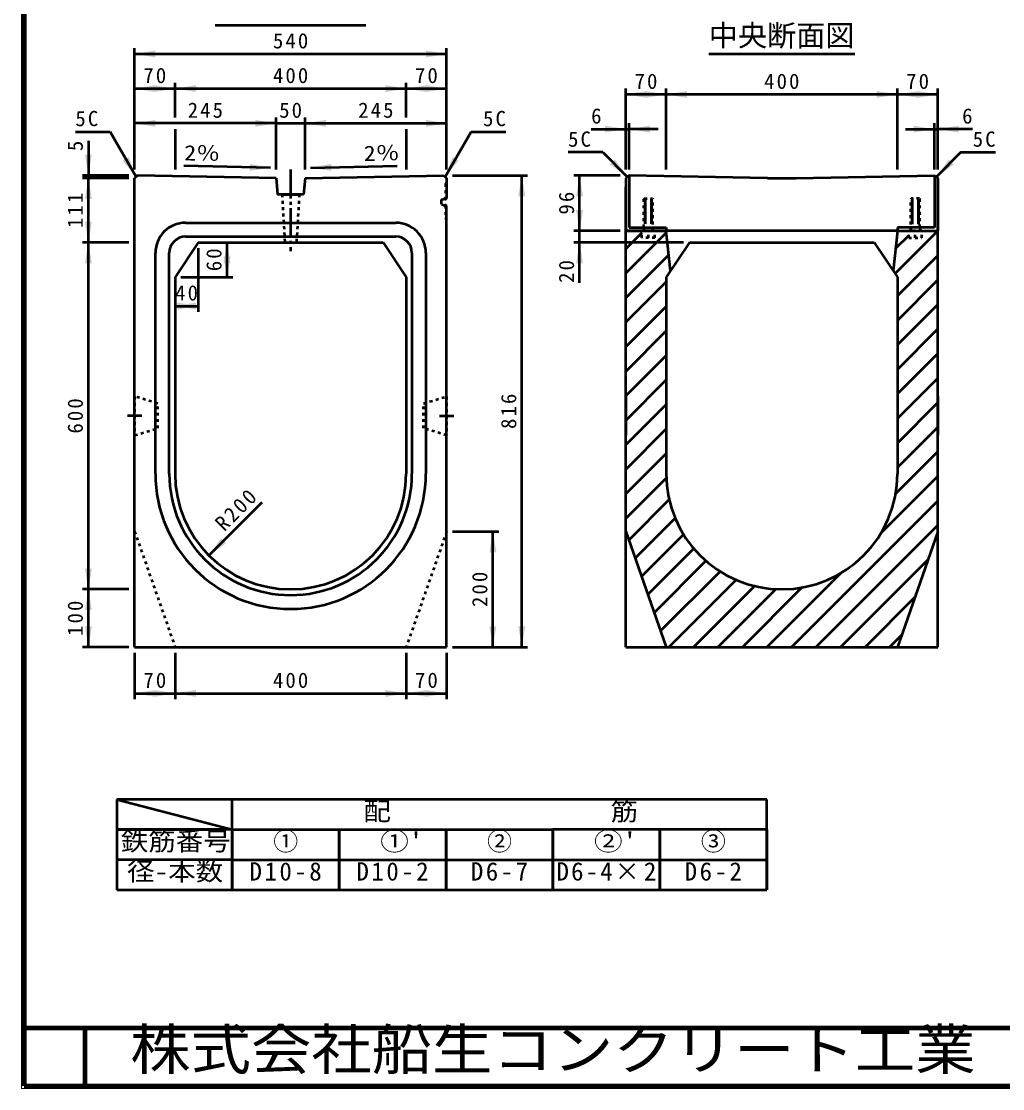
# Model space of a CAD drawing. Units: millimetres, scale not verified. Extents: x 100 to 4105, y 100 to 2870.
# Drawn here: x 100 to 1798, y 100 to 1946 of the extents above; entities that cross this region are included whole.
import ezdxf
from ezdxf.enums import TextEntityAlignment as Align

# ---------------------------------------------------------------- set-up
doc = ezdxf.new("R2010")
doc.units = ezdxf.units.MM
doc.header["$LTSCALE"] = 5
doc.header["$PDMODE"] = 32
doc.header["$PDSIZE"] = 2.5
doc.linetypes.add('USER1', pattern=[2.2, 1, -1.2])
doc.linetypes.add('USER2', pattern=[13.4, 10, -1.2, 1, -1.2])
doc.layers.add('V-nasSTD', color=7, linetype='Continuous', lineweight=50)
doc.styles.add('ＭＳ ゴシック', font='')
doc.styles.get('ＭＳ ゴシック').set_extended_font_data('MS Gothic')

msp = doc.modelspace()

# ---------------------------------------------------------------- hatches: boundary and pattern name
at = {"layer": 'V-nasSTD'}
for points in [[(332, 1895.655), (296, 1889.655), (332, 1883.655)], [(800, 1883.655), (836, 1889.655), (800, 1895.655)], [(332, 1835.655), (296, 1829.655), (332, 1823.655)], [(330, 1823.655), (366, 1829.655), (330, 1835.655)], [(402, 1835.655), (366, 1829.655), (402, 1823.655)], [(730, 1823.655), (766, 1829.655), (730, 1835.655)], [(802, 1835.655), (766, 1829.655), (802, 1823.655)], [(800, 1823.655), (836, 1829.655), (800, 1835.655)], [(1182, 1813.655), (1146, 1819.655), (1182, 1825.655)], [(1180, 1825.655), (1216, 1819.655), (1180, 1813.655)], [(1252, 1813.655), (1216, 1819.655), (1252, 1825.655)], [(1580, 1825.655), (1616, 1819.655), (1580, 1813.655)], [(1652, 1813.655), (1616, 1819.655), (1652, 1825.655)], [(1650, 1825.655), (1686, 1819.655), (1650, 1813.655)], [(332, 1763.655), (296, 1769.655), (332, 1775.655)], [(505, 1775.655), (541, 1769.655), (505, 1763.655)], [(627, 1775.655), (591, 1769.655), (627, 1763.655)], [(800, 1763.655), (836, 1769.655), (800, 1775.655)], [(1110, 1753.655), (1146, 1759.655), (1110, 1765.655)], [(1188, 1753.655), (1152, 1759.655), (1188, 1765.655)], [(1644, 1765.655), (1680, 1759.655), (1644, 1753.655)], [(1722, 1753.655), (1686, 1759.655), (1722, 1765.655)], [(210, 1715.655), (216, 1679.655), (222, 1715.655)], [(285.696, 1711.332), (298.5, 1677.155), (275.304, 1705.332)], [(495.519, 1699.619), (531.386, 1692.87), (495.269, 1687.621)], [(636.481, 1699.619), (600.614, 1692.87), (636.731, 1687.621)], [(846.304, 1711.332), (833.5, 1677.155), (856.696, 1705.332)], [(1127.287, 1706.853), (1148.5, 1677.155), (1118.802, 1698.368)], [(1704.713, 1706.853), (1683.5, 1677.155), (1713.198, 1698.368)], [(222, 1638.655), (216, 1674.655), (210, 1638.655)], [(972, 1643.655), (966, 1679.655), (960, 1643.655)], [(1060, 1643.655), (1066, 1679.655), (1072, 1643.655)], [(1072, 1619.655), (1066, 1583.655), (1060, 1619.655)], [(210, 1599.655), (216, 1563.655), (222, 1599.655)], [(222, 1527.655), (216, 1563.655), (210, 1527.655)], [(462, 1527.655), (456, 1563.655), (450, 1527.655)], [(1060, 1527.655), (1066, 1563.655), (1072, 1527.655)], [(450, 1539.655), (456, 1503.655), (462, 1539.655)], [(402, 1459.655), (366, 1453.655), (402, 1447.655)], [(370, 1447.655), (406, 1453.655), (370, 1459.655)], [(922, 1027.655), (916, 1063.655), (910, 1027.655)], [(445.792, 1051.932), (424.579, 1022.233), (454.277, 1043.446)], [(210, 999.655), (216, 963.655), (222, 999.655)], [(222, 927.655), (216, 963.655), (210, 927.655)], [(210, 899.655), (216, 863.655), (222, 899.655)], [(910, 899.655), (916, 863.655), (922, 899.655)], [(960, 899.655), (966, 863.655), (972, 899.655)], [(332, 789.655), (296, 783.655), (332, 777.655)], [(330, 777.655), (366, 783.655), (330, 789.655)], [(402, 789.655), (366, 783.655), (402, 777.655)], [(730, 777.655), (766, 783.655), (730, 789.655)], [(802, 789.655), (766, 783.655), (802, 777.655)], [(800, 777.655), (836, 783.655), (800, 789.655)]]:
    msp.add_hatch(color=256, dxfattribs=at).paths.add_polyline_path(points)

# ---------------------------------------------------------------- linework, layer by layer
at = {"layer": 'V-nasSTD', "lineweight": 100}
for p, q in [((105, 2865), (105, 105)), ((105, 205), (4100, 205)), ((210, 205), (210, 105)), ((105, 105), (4100, 105))]:
    msp.add_line(p, q, dxfattribs=at)
at = {"layer": 'V-nasSTD'}
for p, q in [((435.597, 1939.655), (696.403, 1939.655)), ((296, 1689.655), (296, 1899.655)), ((296, 1889.655), (836, 1889.655)), ((836, 1689.655), (836, 1899.655)), ((1289.597, 1889.655), (1542.403, 1889.655)), ((296, 1829.655), (366, 1829.655)), ((366, 1779.655), (366, 1839.655)), ((366, 1829.655), (766, 1829.655)), ((766, 1779.655), (766, 1839.655)), ((766, 1829.655), (836, 1829.655)), ((1146, 1689.655), (1146, 1829.655)), ((1216, 1689.655), (1216, 1829.655)), ((1616, 1689.655), (1616, 1829.655)), ((1686, 1689.655), (1686, 1829.655)), ((1216, 1819.655), (1146, 1819.655)), ((1616, 1819.655), (1216, 1819.655)), ((1686, 1819.655), (1616, 1819.655)), ((541, 1689.655), (541, 1779.655)), ((591, 1689.655), (591, 1779.655)), ((193.5, 1755.097), (253.5, 1755.097)), ((253.5, 1755.097), (298.5, 1677.155)), ((541, 1769.655), (296, 1769.655)), ((366, 1759.655), (366, 1689.655)), ((541, 1769.655), (591, 1769.655)), ((591, 1769.655), (836, 1769.655)), ((766, 1759.655), (766, 1689.655)), ((878.5, 1755.097), (833.5, 1677.155)), ((878.5, 1755.097), (938.5, 1755.097)), ((1086, 1759.655), (1146, 1759.655)), ((1146, 1759.655), (1152, 1759.655)), ((1152, 1689.655), (1152, 1769.655)), ((1202, 1759.655), (1152, 1759.655)), ((1630, 1759.655), (1680, 1759.655)), ((1680, 1689.655), (1680, 1769.655)), ((1680, 1759.655), (1686, 1759.655)), ((1746, 1759.655), (1686, 1759.655)), ((216, 1739.655), (216, 1679.655)), ((1106.074, 1719.581), (1046.074, 1719.581)), ((1106.074, 1719.581), (1148.5, 1677.155)), ((1725.926, 1719.581), (1683.5, 1677.155)), ((1725.926, 1719.581), (1785.926, 1719.581)), ((531.386, 1692.87), (381.418, 1695.994)), ((600.614, 1692.87), (750.582, 1695.994)), ((286, 1679.655), (206, 1679.655)), ((286, 1674.655), (206, 1674.655)), ((216, 1674.655), (216, 1679.655)), ((216, 1563.655), (216, 1674.655)), ((301, 1679.655), (296, 1674.655)), ((296, 863.655), (296, 1674.655)), ((541, 1674.655), (301, 1679.655)), ((541, 1674.655), (543.5, 1646.655)), ((591, 1674.655), (588.5, 1646.655)), ((591, 1674.655), (831, 1679.655)), ((831, 1679.655), (836, 1674.655)), ((836, 1674.655), (836, 1639.67)), ((846, 1679.655), (976, 1679.655)), ((966, 863.655), (966, 1679.655)), ((1136, 1679.655), (1056, 1679.655)), ((1066, 1583.655), (1066, 1679.655)), ((1151, 1679.655), (1146, 1674.655)), ((1146, 1674.655), (1146, 1583.655)), ((1151, 1679.655), (1152, 1679.655)), ((1152, 1679.655), (1152, 1589.655)), ((1391, 1674.655), (1152, 1679.655)), ((1391, 1674.655), (1441, 1674.655)), ((1441, 1674.655), (1680, 1679.655)), ((1680, 1679.655), (1680, 1589.655)), ((1680, 1679.655), (1681, 1679.655)), ((1681, 1679.655), (1686, 1674.655)), ((1686, 1583.655), (1686, 1674.655)), ((1686, 1674.155), (1686, 1583.655)), ((588.5, 1646.655), (543.5, 1646.655)), ((551, 1646.655), (581, 1646.655)), ((1146, 1583.655), (1146, 1659.655)), ((1146, 1583.655), (1146, 1659.655)), ((827, 1637.655), (836, 1639.67)), ((827, 1629.655), (827, 1637.655)), ((827, 1629.655), (836, 1626.296)), ((836, 863.655), (836, 1626.296)), ((384, 1597.655), (748, 1597.655)), ((1152, 1589.655), (1216, 1589.655)), ((1216, 1589.655), (1216, 1583.655)), ((1680, 1589.655), (1616, 1589.655)), ((1616, 1589.655), (1616, 1583.655)), ((384, 1573.655), (748, 1573.655)), ((1136, 1583.655), (1056, 1583.655)), ((1066, 1563.655), (1066, 1583.655)), ((1146, 863.655), (1146, 1583.655)), ((1216, 1583.655), (1146, 1583.655)), ((1146, 1583.655), (1216, 1583.655)), ((1216.307, 1580.689), (1146, 1510.382)), ((1173.5, 1580.308), (1146, 1552.808)), ((1616, 1583.655), (1216, 1583.655)), ((1223.171, 1514.41), (1216, 1583.655)), ((1616, 1583.655), (1608.829, 1514.41)), ((1685.963, 1583.655), (1611.985, 1509.677)), ((1635.5, 1575.618), (1612.819, 1552.937)), ((1616, 1583.655), (1686, 1583.655)), ((1616, 1583.655), (1686, 1583.655)), ((1686, 863.655), (1686, 1583.655)), ((286, 1563.655), (206, 1563.655)), ((216, 963.655), (216, 1563.655)), ((406, 1563.655), (366, 1503.655)), ((406, 1563.655), (726, 1563.655)), ((406, 1553.655), (406, 1443.655)), ((456, 1503.655), (456, 1563.655)), ((553.5, 1563.655), (578.5, 1563.655)), ((726, 1563.655), (766, 1503.655)), ((1246, 1563.655), (1056, 1563.655)), ((1066, 1493.655), (1066, 1563.655)), ((1256, 1563.655), (1216, 1503.655)), ((1256, 1563.655), (1576, 1563.655)), ((1576, 1563.655), (1616, 1503.655)), ((332, 1513.655), (332, 1545.655)), ((356, 1513.655), (356, 1545.655)), ((776, 1545.655), (776, 1513.655)), ((800, 1545.655), (800, 1513.655)), ((1220.288, 1542.244), (1146, 1467.955)), ((1616, 1471.265), (1686, 1541.265)), ((332, 1163.655), (332, 1513.655)), ((356, 1163.655), (356, 1513.655)), ((366, 1503.655), (366, 1163.655)), ((376, 1503.655), (466, 1503.655)), ((766, 1503.655), (766, 1163.655)), ((776, 1513.655), (776, 1163.655)), ((800, 1513.655), (800, 1163.655)), ((1216, 1495.529), (1146, 1425.529)), ((1216, 1503.655), (1216, 1163.655)), ((1616, 1503.655), (1616, 1163.655)), ((1616, 1428.839), (1686, 1498.839)), ((366, 1453.655), (406, 1453.655)), ((1216, 1453.103), (1146, 1383.103)), ((1616, 1386.412), (1686, 1456.412)), ((1216, 1410.676), (1146, 1340.676)), ((1616, 1343.986), (1686, 1413.986)), ((1216, 1368.25), (1146, 1298.25)), ((1616, 1301.559), (1686, 1371.559)), ((1216, 1325.823), (1146, 1255.823)), ((1616, 1259.133), (1686, 1329.133)), ((1146, 1297.155), (1146, 1230.155)), ((1686, 1297.155), (1686, 1230.155)), ((1216, 1283.397), (1146, 1213.397)), ((1616, 1216.706), (1686, 1286.706)), ((1216, 1240.971), (1146, 1170.971)), ((1616, 1174.28), (1686, 1244.28)), ((1612.938, 1128.792), (1686, 1201.854)), ((1216, 1198.544), (1146, 1128.544)), ((1216.137, 1156.255), (1146, 1086.118)), ((1587.752, 1061.18), (1686, 1159.427)), ((424.579, 1022.233), (516.503, 1114.157)), ((1221.097, 1118.789), (1151.176, 1048.867)), ((1432.654, 863.655), (1686, 1117.001)), ((1162.175, 1017.44), (1231.409, 1086.674)), ((1475.08, 863.655), (1686, 1074.574)), ((846, 1063.655), (926, 1063.655)), ((916, 863.655), (916, 1063.655)), ((1146, 1063.655), (1216, 863.655)), ((1173.175, 986.013), (1245.793, 1058.632)), ((1686, 1063.655), (1616, 863.655)), ((1184.174, 954.586), (1263.658, 1034.071)), ((1195.173, 923.159), (1284.755, 1012.741)), ((1517.507, 863.655), (1669.035, 1015.183)), ((1206.173, 891.732), (1309.076, 994.636)), ((1220.522, 863.655), (1336.85, 979.983)), ((1390.227, 863.655), (1518.475, 991.902)), ((286, 963.655), (206, 963.655)), ((216, 863.655), (216, 963.655)), ((1262.948, 863.655), (1368.637, 969.344)), ((1305.375, 863.655), (1405.643, 963.923)), ((1347.801, 863.655), (1450.863, 966.717)), ((1559.933, 863.655), (1646.19, 949.912)), ((1602.359, 863.655), (1623.345, 884.64)), ((286, 863.655), (206, 863.655)), ((296, 863.655), (836, 863.655)), ((296, 853.655), (296, 773.655)), ((366, 853.655), (366, 773.655)), ((766, 853.655), (766, 773.655)), ((836, 853.655), (836, 773.655)), ((846, 863.655), (976, 863.655)), ((1146, 863.655), (1686, 863.655)), ((296, 783.655), (366, 783.655)), ((366, 783.655), (766, 783.655)), ((766, 783.655), (836, 783.655)), ((265, 600), (265, 548)), ((465, 600), (265, 600)), ((265, 600), (465, 548)), ((465, 548), (465, 600)), ((650, 600), (465, 600)), ((835, 600), (650, 600)), ((1020, 600), (835, 600)), ((1205, 600), (1020, 600)), ((1390, 600), (1205, 600)), ((1390, 548), (1390, 600)), ((265, 548), (430, 548)), ((265, 548), (265, 496)), ((465, 548), (265, 548)), ((465, 548), (650, 548)), ((465, 496), (465, 548)), ((465, 548), (465, 496)), ((650, 548), (835, 548)), ((650, 496), (650, 548)), ((650, 548), (650, 496)), ((835, 548), (1020, 548)), ((835, 496), (835, 548)), ((835, 548), (835, 496)), ((1020, 496), (1020, 548)), ((1020, 548), (1020, 496)), ((1205, 548), (1020, 548)), ((1205, 496), (1205, 548)), ((1205, 496), (1205, 548)), ((1205, 548), (1205, 496)), ((1390, 548), (1205, 548)), ((1390, 496), (1390, 548)), ((1390, 496), (1390, 548)), ((1390, 496), (1390, 548)), ((1390, 548), (1390, 496)), ((265, 496), (265, 444)), ((465, 496), (265, 496)), ((465, 496), (650, 496)), ((465, 444), (465, 496)), ((465, 496), (465, 444)), ((650, 496), (835, 496)), ((650, 444), (650, 496)), ((650, 496), (650, 444)), ((835, 496), (1020, 496)), ((835, 444), (835, 496)), ((835, 496), (835, 444)), ((1020, 444), (1020, 496)), ((1020, 496), (1020, 444)), ((1020, 496), (1205, 496)), ((1205, 444), (1205, 496)), ((1205, 496), (1390, 496)), ((1205, 444), (1205, 496)), ((1205, 496), (1205, 444)), ((1390, 444), (1390, 496)), ((1390, 444), (1390, 496)), ((1390, 444), (1390, 496)), ((1390, 496), (1390, 444)), ((265, 444), (465, 444)), ((465, 444), (650, 444)), ((650, 444), (835, 444)), ((835, 444), (1020, 444)), ((1020, 444), (1205, 444)), ((1205, 444), (1390, 444))]:
    msp.add_line(p, q, dxfattribs=at)
at = {"layer": 'V-nasSTD', "linetype": 'USER2'}
for p, q in [((566, 1689.655), (566, 1548.655)), ((308.5, 1263.655), (283.5, 1263.655)), ((823.5, 1263.655), (848.5, 1263.655))]:
    msp.add_line(p, q, dxfattribs=at)
at = {"layer": 'V-nasSTD', "linetype": 'USER1'}
for p, q in [((833.7, 1664.655), (836, 1666.955)), ((833.7, 1664.655), (833.7, 1639.155)), ((551, 1646.655), (556, 1563.655)), ((581, 1646.655), (576, 1563.655)), ((833.7, 1627.155), (833.7, 1604.655)), ((1178, 1639.655), (1177, 1638.655)), ((1177, 1589.655), (1177, 1638.655)), ((1177, 1637.934), (1193, 1637.375)), ((1177, 1635.934), (1193, 1635.375)), ((1177, 1633.934), (1193, 1633.375)), ((1177, 1631.934), (1193, 1631.375)), ((1177, 1629.934), (1193, 1629.375)), ((1177, 1627.934), (1193, 1627.375)), ((1177, 1625.934), (1193, 1625.375)), ((1178, 1639.655), (1192, 1639.655)), ((1192, 1639.655), (1193, 1638.655)), ((1193, 1583.655), (1193, 1638.655)), ((1640, 1639.655), (1639, 1638.655)), ((1639, 1583.655), (1639, 1638.655)), ((1639, 1637.934), (1655, 1637.375)), ((1639, 1635.934), (1655, 1635.375)), ((1639, 1633.934), (1655, 1633.375)), ((1639, 1631.934), (1655, 1631.375)), ((1639, 1629.934), (1655, 1629.375)), ((1639, 1627.934), (1655, 1627.375)), ((1639, 1625.934), (1655, 1625.375)), ((1654, 1639.655), (1640, 1639.655)), ((1654, 1639.655), (1655, 1638.655)), ((1655, 1589.655), (1655, 1638.655)), ((1177, 1623.934), (1193, 1623.375)), ((1177, 1621.934), (1193, 1621.375)), ((1177, 1619.934), (1193, 1619.375)), ((1177, 1617.934), (1193, 1617.375)), ((1177, 1615.934), (1193, 1615.375)), ((1177, 1613.934), (1193, 1613.375)), ((1177, 1611.934), (1193, 1611.375)), ((1177, 1609.934), (1193, 1609.375)), ((1177, 1607.934), (1193, 1607.375)), ((1639, 1623.934), (1655, 1623.375)), ((1639, 1621.934), (1655, 1621.375)), ((1639, 1619.934), (1655, 1619.375)), ((1639, 1617.934), (1655, 1617.375)), ((1639, 1615.934), (1655, 1615.375)), ((1639, 1613.934), (1655, 1613.375)), ((1639, 1611.934), (1655, 1611.375)), ((1639, 1609.934), (1655, 1609.375)), ((1639, 1607.934), (1655, 1607.375)), ((833.7, 1604.655), (836, 1602.355)), ((1177, 1605.934), (1193, 1605.375)), ((1177, 1603.934), (1193, 1603.375)), ((1177, 1601.934), (1193, 1601.375)), ((1177, 1599.934), (1193, 1599.375)), ((1177, 1597.934), (1185, 1597.655)), ((1193, 1597.655), (1177, 1597.655)), ((1177, 1589.655), (1177, 1583.655)), ((1193, 1589.655), (1193, 1583.655)), ((1639, 1605.934), (1655, 1605.375)), ((1639, 1603.934), (1655, 1603.375)), ((1639, 1601.934), (1655, 1601.375)), ((1639, 1599.934), (1655, 1599.375)), ((1639, 1597.934), (1647, 1597.655)), ((1639, 1597.655), (1655, 1597.655)), ((1639, 1589.655), (1639, 1583.655)), ((1655, 1589.655), (1655, 1583.655)), ((1173.5, 1571.655), (1173.5, 1583.655)), ((1173.5, 1583.655), (1196.5, 1583.655)), ((1196.5, 1571.655), (1173.5, 1571.655)), ((1185, 1571.655), (1185, 1583.655)), ((1196.5, 1571.655), (1196.5, 1583.655)), ((1635.5, 1571.655), (1635.5, 1583.655)), ((1658.5, 1583.655), (1635.5, 1583.655)), ((1635.5, 1571.655), (1658.5, 1571.655)), ((1647, 1571.655), (1647, 1583.655)), ((1658.5, 1571.655), (1658.5, 1583.655)), ((336, 1285.155), (296, 1297.155)), ((296, 1297.155), (296, 1230.155)), ((796, 1285.155), (836, 1297.155)), ((836, 1297.155), (836, 1230.155)), ((336, 1242.155), (336, 1285.155)), ((796, 1242.155), (796, 1285.155)), ((296, 1230.155), (336, 1242.155)), ((836, 1230.155), (796, 1242.155)), ((296, 1063.655), (366, 863.655)), ((836, 1063.655), (766, 863.655))]:
    msp.add_line(p, q, dxfattribs=at)
at = {"layer": 'V-nasSTD', "lineweight": 13}
msp.add_lwpolyline([(100, 100), (100, 2870), (4105, 2870), (4105, 100)], close=True, dxfattribs=at)
at = {"layer": 'V-nasSTD'}
for centre, radius, start, end in [((384, 1545.655), 52, 90, 180), ((748, 1545.655), 52, 0, 90), ((384, 1545.655), 28, 90, 180), ((748, 1545.655), 28, 0, 90), ((566, 1163.655), 234, 180, 270), ((566, 1163.655), 210, 180, 270), ((566, 1163.655), 200, 180, 270), ((566, 1163.655), 200, 270, 0), ((566, 1163.655), 210, 270, 0), ((566, 1163.655), 234, 270, 0), ((1416, 1163.655), 200, 180, 270), ((1416, 1163.655), 200, 180, 270), ((1416, 1163.655), 200, 270, 0), ((1416, 1163.655), 200, 270, 0)]:
    msp.add_arc(centre, radius, start, end, dxfattribs=at)
for p in [(833.7, 1639.155), (833.7, 1627.155)]:
    msp.add_point(p, dxfattribs=at)

# ---------------------------------------------------------------- texts
at = {"layer": 'V-nasSTD', "style": 'ＭＳ ゴシック'}
for s, height, p in [('中央断面図', 36.95, (1289.597, 1940.055)), ('6', 26.39, (1086, 1795.655)), ('6', 26.39, (1728, 1795.655)), ('①', 31.67, (535.9, 543.6)), ('②', 31.67, (905.9, 543.6)), ('③', 31.67, (1275.9, 543.6))]:
    msp.add_text(s, height=height, dxfattribs=at).set_placement(p, align=Align.TOP_LEFT)
msp.add_text('5', height=26.39, rotation=90, dxfattribs=at).set_placement((180, 1721.655), align=Align.TOP_LEFT)
at = {"layer": 'V-nasSTD', "style": 'ＭＳ ゴシック', "width": 1.15}
for rotation, p in [(358.807, (382.168, 1731.986)), (1.193, (692.244, 1730.787))]:
    msp.add_text('2％', height=26.39, rotation=rotation, dxfattribs=at).set_placement(p, align=Align.TOP_LEFT)
at = {"layer": 'V-nasSTD', "style": 'ＭＳ ゴシック'}
for s, height, width, p in [('配\u3000\u3000\u3000\u3000\u3000\u3000\u3000\u3000筋', 31.67, 1.1, (692.057, 595.6)), ('鉄筋番号', 31.67, 1.1, (272.12, 543.6)), ("①'", 31.67, 1.15, (720.9, 543.6)), ("②'", 31.67, 1.15, (1090.9, 543.6)), ('径-本数', 31.67, 1.1, (282.92, 491.6)), ('株式会社船生コンクリート工業', 69.65, 1.1, (288.279, 202.55))]:
    msp.add_text(s, height=height, dxfattribs=dict(at, width=width)).set_placement(p, align=Align.TOP_LEFT)
at = {"layer": 'V-nasSTD', "attachment_point": 1, "style": 'ＭＳ ゴシック'}
for s, insert, char_height in [('\\T1.2;540', (535.4, 1925.655), 26.39), ('\\T1.2;70', (311.2, 1865.655), 26.39), ('\\T1.2;400', (535.4, 1865.655), 26.39), ('\\T1.2;70', (781.2, 1865.655), 26.39), ('\\T1.2;70', (1161.2, 1855.655), 26.39), ('\\T1.2;400', (1385.4, 1855.655), 26.39), ('\\T1.2;70', (1631.2, 1855.655), 26.39), ('\\T1.2;5C', (193.5, 1791.097), 26.39), ('\\T1.2;245', (387.9, 1805.655), 26.39), ('\\T1.2;50', (546.2, 1805.655), 26.39), ('\\T1.2;245', (682.9, 1805.655), 26.39), ('\\T1.2;5C', (898.9, 1791.097), 26.39), ('\\T1.2;5C', (1046.074, 1755.581), 26.39), ('\\T1.2;5C', (1746.326, 1755.581), 26.39), ('\\T1.2;40', (366.2, 1489.655), 26.39), ('\\T1.2;70', (311.203, 819.655), 26.39), ('\\T1.2;400', (535.4, 819.655), 26.39), ('\\T1.2;70', (781.203, 819.655), 26.39), ('\\T1.2;D10-8', (494.86, 491.6), 31.67), ('\\T1.2;D10-2', (679.86, 491.6), 31.67), ('\\T1.2;D6-7', (877.82, 491.6), 31.67), ('\\T1.17;D6-4×2', (1026.1, 491.6), 31.67), ('\\T1.2;D6-2', (1247.82, 491.6), 31.67)]:
    msp.add_mtext(s, dxfattribs=dict(at, insert=insert, char_height=char_height))
at = {"layer": 'V-nasSTD', "char_height": 26.39, "attachment_point": 1, "style": 'ＭＳ ゴシック'}
for s, insert, rotation in [('\\T1.2;111', (180, 1588.555), 90), ('\\T1.2;96', (1030, 1611.855), 90), ('\\T1.2;60', (420, 1513.855), 90), ('\\T1.2;20', (1030, 1493.655), 90), ('\\T1.2;816', (930, 1241.055), 90), ('\\T1.2;600', (180, 1233.055), 90), ('\\T1.2;R200', (432.498, 1081.065), 45), ('\\T1.2;200', (880, 933.055), 90), ('\\T1.2;100', (180, 883.055), 90)]:
    msp.add_mtext(s, dxfattribs=dict(at, insert=insert, rotation=rotation))

doc.saveas('drawing.dxf')
